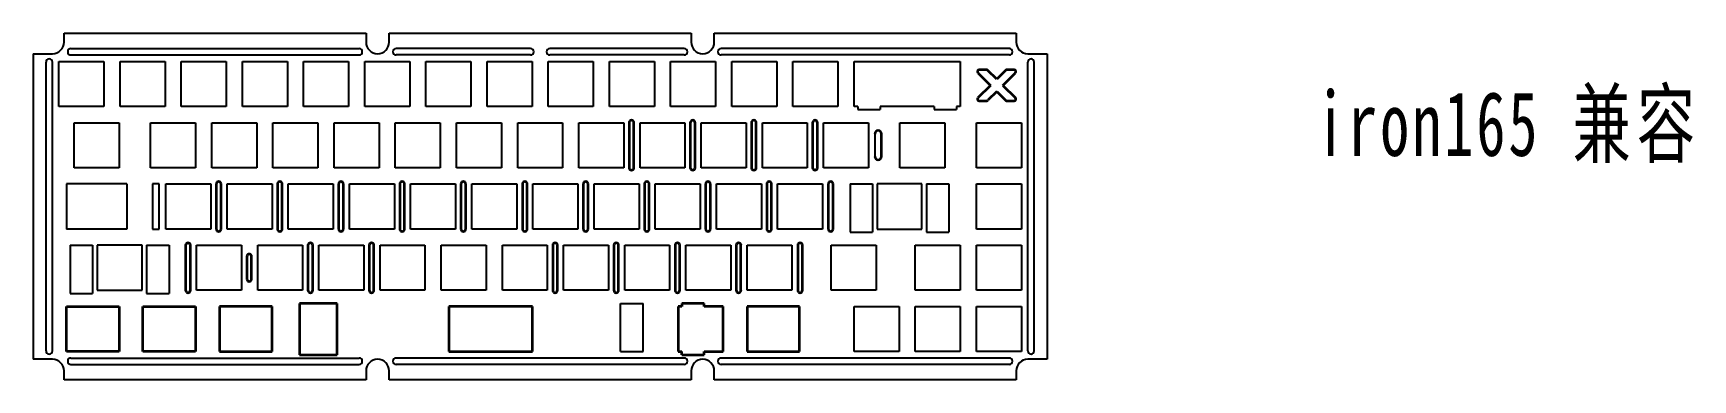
# Model space of a CAD drawing. Header units: millimetres. Extents: x 0 to 517, y 0 to 108.
import ezdxf

# ---------------------------------------------------------------- set-up
doc = ezdxf.new("R2010")
doc.units = ezdxf.units.MM
doc.layers.get('0').update_dxf_attribs({"lineweight": 35})
doc.styles.add('标准', font='', dxfattribs={"width": 0.667})
doc.styles.get('标准').set_extended_font_data('仿宋_gb2312')

msp = doc.modelspace()

# ---------------------------------------------------------------- linework, layer by layer
at = {"color": 7, "linetype": 'Continuous', "lineweight": 25}
for p, q in [((9.6, 104.95), (9.6, 107.7)), ((9.6, 107.7), (103.65, 107.7)), ((103.65, 107.7), (103.65, 104.95)), ((110.85, 104.95), (110.85, 107.7)), ((110.85, 107.7), (204.9, 107.7)), ((204.9, 107.7), (204.9, 104.95)), ((212.1, 104.95), (212.1, 107.7)), ((212.1, 107.7), (306.15, 107.7)), ((306.15, 107.7), (306.15, 104.95)), ((0, 101.35), (6, 101.35)), ((0, 101.35), (0, 6.35)), ((4, 9), (4, 98.7)), ((6, 9), (6, 98.7)), ((8, 98.95), (22, 98.95)), ((8, 84.95), (8, 98.95)), ((11.75, 102.95), (101.5, 102.95)), ((11.75, 100.95), (101.5, 100.95)), ((22, 98.95), (22, 84.95)), ((27.05, 98.95), (41.05, 98.95)), ((27.05, 84.95), (27.05, 98.95)), ((41.05, 98.95), (41.05, 84.95)), ((46.1, 98.95), (60.1, 98.95)), ((46.1, 84.95), (46.1, 98.95)), ((60.1, 98.95), (60.1, 84.95)), ((65.15, 98.95), (79.15, 98.95)), ((65.15, 84.95), (65.15, 98.95)), ((79.15, 98.95), (79.15, 84.95)), ((84.2, 98.95), (98.2, 98.95)), ((84.2, 84.95), (84.2, 98.95)), ((98.2, 98.95), (98.2, 84.95)), ((103.25, 98.95), (117.25, 98.95)), ((103.25, 84.95), (103.25, 98.95)), ((154.87, 102.95), (113, 102.95)), ((154.87, 100.95), (113, 100.95)), ((117.25, 98.95), (117.25, 84.95)), ((122.3, 98.95), (136.3, 98.95)), ((122.3, 84.95), (122.3, 98.95)), ((136.3, 98.95), (136.3, 84.95)), ((141.35, 98.95), (155.35, 98.95)), ((141.35, 84.95), (141.35, 98.95)), ((155.35, 98.95), (155.35, 84.95)), ((160.4, 98.95), (174.4, 98.95)), ((160.4, 84.95), (160.4, 98.95)), ((202.75, 102.95), (160.87, 102.95)), ((202.75, 100.95), (160.87, 100.95)), ((174.4, 98.95), (174.4, 84.95)), ((179.45, 98.95), (193.45, 98.95)), ((179.45, 84.95), (179.45, 98.95)), ((193.45, 98.95), (193.45, 84.95)), ((198.5, 98.95), (212.5, 98.95)), ((198.5, 84.95), (198.5, 98.95)), ((212.5, 98.95), (212.5, 84.95)), ((304, 102.95), (214.25, 102.95)), ((304, 100.95), (214.25, 100.95)), ((217.55, 98.95), (231.55, 98.95)), ((217.55, 84.95), (217.55, 98.95)), ((231.55, 98.95), (231.55, 84.95)), ((236.6, 98.95), (250.6, 98.95)), ((236.6, 84.95), (236.6, 98.95)), ((250.6, 98.95), (250.6, 84.95)), ((255.65, 98.95), (256.78, 98.95)), ((255.65, 84.95), (255.65, 98.95)), ((256.78, 98.95), (263.77, 98.95)), ((256.78, 98.95), (256.78, 98.95)), ((263.77, 98.95), (280.58, 98.95)), ((263.77, 98.95), (263.77, 98.95)), ((280.58, 98.95), (287.57, 98.95)), ((280.58, 98.95), (280.58, 98.95)), ((287.57, 98.95), (288.7, 98.95)), ((287.57, 98.95), (287.57, 98.95)), ((288.7, 98.95), (288.7, 84.95)), ((309.75, 101.35), (315.75, 101.35)), ((309.75, 9), (309.75, 98.7)), ((311.75, 9), (311.75, 98.7)), ((315.75, 101.35), (315.75, 6.35)), ((22, 84.95), (8, 84.95)), ((41.05, 84.95), (27.05, 84.95)), ((60.1, 84.95), (46.1, 84.95)), ((79.15, 84.95), (65.15, 84.95)), ((98.2, 84.95), (84.2, 84.95)), ((117.25, 84.95), (103.25, 84.95)), ((136.3, 84.95), (122.3, 84.95)), ((155.35, 84.95), (141.35, 84.95)), ((174.4, 84.95), (160.4, 84.95)), ((193.45, 84.95), (179.45, 84.95)), ((212.5, 84.95), (198.5, 84.95)), ((231.55, 84.95), (217.55, 84.95)), ((250.6, 84.95), (236.6, 84.95)), ((256.78, 84.95), (255.65, 84.95)), ((256.78, 84.95), (256.78, 83.98)), ((256.78, 83.98), (263.77, 83.98)), ((263.77, 84.95), (263.77, 83.98)), ((280.58, 84.95), (263.77, 84.95)), ((280.58, 84.95), (280.58, 83.98)), ((280.58, 83.98), (287.57, 83.98)), ((287.57, 84.95), (287.57, 83.98)), ((288.7, 84.95), (287.57, 84.95)), ((12.76, 79.9), (26.76, 79.9)), ((12.76, 65.9), (12.76, 79.9)), ((26.76, 79.9), (26.76, 65.9)), ((269.94, 79.9), (283.94, 79.9)), ((269.94, 65.9), (269.94, 79.9)), ((283.94, 79.9), (283.94, 65.9)), ((293.75, 79.9), (307.75, 79.9)), ((293.75, 65.9), (293.75, 79.9)), ((307.75, 79.9), (307.75, 65.9)), ((26.76, 65.9), (12.76, 65.9)), ((283.94, 65.9), (269.94, 65.9)), ((307.75, 65.9), (293.75, 65.9)), ((29.14, 60.85), (10.38, 60.85)), ((10.38, 60.85), (10.38, 46.85)), ((29.14, 60.85), (29.14, 46.85)), ((276.79, 60.85), (262.79, 60.85)), ((262.79, 60.85), (262.79, 46.85)), ((276.79, 46.85), (276.79, 60.85)), ((278.19, 60.85), (285.19, 60.85)), ((278.19, 60.85), (278.19, 45.88)), ((285.19, 60.85), (285.19, 45.88)), ((293.75, 60.85), (307.75, 60.85)), ((293.75, 46.85), (293.75, 60.85)), ((307.75, 60.85), (307.75, 46.85)), ((29.14, 46.85), (10.38, 46.85)), ((262.79, 46.85), (276.79, 46.85)), ((307.75, 46.85), (293.75, 46.85)), ((11.51, 41.8), (18.51, 41.8)), ((11.51, 41.8), (11.51, 26.83)), ((18.51, 41.8), (18.51, 26.83)), ((33.91, 41.8), (19.91, 41.8)), ((19.91, 41.8), (19.91, 27.8)), ((274.7, 41.8), (288.7, 41.8)), ((274.7, 27.8), (274.7, 41.8)), ((278.19, 45.88), (285.19, 45.88)), ((288.7, 41.8), (288.7, 27.8)), ((293.75, 41.8), (307.75, 41.8)), ((293.75, 27.8), (293.75, 41.8)), ((307.75, 41.8), (307.75, 27.8)), ((11.51, 26.83), (18.51, 26.83)), ((19.91, 27.8), (33.91, 27.8)), ((288.7, 27.8), (274.7, 27.8)), ((307.75, 27.8), (293.75, 27.8)), ((182.94, 23.72), (189.94, 23.72)), ((182.94, 8.75), (182.94, 23.72)), ((189.94, 8.75), (189.94, 23.72)), ((255.65, 22.75), (269.65, 22.75)), ((255.65, 8.75), (255.65, 22.75)), ((269.65, 22.75), (269.65, 8.75)), ((274.7, 22.75), (288.7, 22.75)), ((274.7, 8.75), (274.7, 22.75)), ((288.7, 22.75), (288.7, 8.75)), ((293.75, 22.75), (307.75, 22.75)), ((293.75, 8.75), (293.75, 22.75)), ((307.75, 22.75), (307.75, 8.75)), ((6, 6.35), (0, 6.35)), ((11.75, 6.75), (101.5, 6.75)), ((202.75, 6.75), (113, 6.75)), ((182.94, 8.75), (189.94, 8.75)), ((304, 6.75), (214.25, 6.75)), ((269.65, 8.75), (255.65, 8.75)), ((288.7, 8.75), (274.7, 8.75)), ((307.75, 8.75), (293.75, 8.75)), ((315.75, 6.35), (309.75, 6.35)), ((9.6, 0), (9.6, 2.75)), ((103.65, 0), (9.6, 0)), ((11.75, 4.75), (101.5, 4.75)), ((103.65, 2.75), (103.65, 0)), ((110.85, 0), (110.85, 2.75)), ((204.9, 0), (110.85, 0)), ((202.75, 4.75), (113, 4.75)), ((204.9, 2.75), (204.9, 0)), ((212.1, 0), (212.1, 2.75)), ((306.15, 0), (212.1, 0)), ((304, 4.75), (214.25, 4.75)), ((306.15, 2.75), (306.15, 0))]:
    msp.add_line(p, q, dxfattribs=at)
for p, q in [((294.23, 95.43), (298.14, 91.51)), ((296.99, 96.28), (294.58, 96.28)), ((300.06, 93.43), (297.35, 96.14)), ((302.77, 96.14), (300.06, 93.43)), ((301.97, 91.51), (305.89, 95.43)), ((305.54, 96.28), (303.12, 96.28)), ((298.14, 91.51), (294.23, 87.59)), ((300.06, 89.6), (297.35, 86.89)), ((300.06, 89.6), (302.77, 86.89)), ((301.97, 91.51), (305.89, 87.59)), ((294.58, 86.74), (296.99, 86.74)), ((303.12, 86.74), (305.54, 86.74)), ((185.59, 79.9), (185.59, 65.9)), ((187.09, 65.9), (187.09, 79.9)), ((204.64, 79.9), (204.64, 65.9)), ((206.14, 65.9), (206.14, 79.9)), ((223.69, 79.9), (223.69, 65.9)), ((225.19, 65.9), (225.19, 79.9)), ((242.74, 79.9), (242.74, 65.9)), ((244.24, 65.9), (244.24, 79.9)), ((264.18, 69.4), (264.18, 76.4)), ((57, 60.85), (57, 46.85)), ((58.51, 46.85), (58.51, 60.85)), ((76.05, 60.85), (76.05, 46.85)), ((77.56, 46.85), (77.56, 60.85)), ((95.1, 60.85), (95.1, 46.85)), ((96.61, 46.85), (96.61, 60.85)), ((114.15, 60.85), (114.15, 46.85)), ((115.66, 46.85), (115.66, 60.85)), ((133.2, 60.85), (133.2, 46.85)), ((134.71, 46.85), (134.71, 60.85)), ((152.36, 60.85), (152.36, 46.85)), ((153.86, 46.85), (153.86, 60.85)), ((171.3, 60.85), (171.3, 46.85)), ((172.81, 46.85), (172.81, 60.85)), ((190.35, 60.85), (190.35, 46.85)), ((191.86, 46.85), (191.86, 60.85)), ((209.4, 60.85), (209.4, 46.85)), ((210.91, 46.85), (210.91, 60.85)), ((228.45, 60.85), (228.45, 46.85)), ((229.96, 46.85), (229.96, 60.85)), ((247.61, 60.85), (247.61, 46.85)), ((249.11, 46.85), (249.11, 60.85)), ((47.48, 41.8), (47.48, 27.8)), ((48.98, 27.8), (48.98, 41.8)), ((85.58, 41.8), (85.58, 27.8)), ((87.08, 27.8), (87.08, 41.8)), ((104.63, 41.8), (104.63, 27.8)), ((106.13, 27.8), (106.13, 41.8)), ((161.78, 41.8), (161.78, 27.8)), ((163.28, 27.8), (163.28, 41.8)), ((180.83, 41.8), (180.83, 27.8)), ((182.33, 27.8), (182.33, 41.8)), ((199.88, 41.8), (199.88, 27.8)), ((201.38, 27.8), (201.38, 41.8)), ((218.93, 41.8), (218.93, 27.8)), ((220.43, 27.8), (220.43, 41.8)), ((238.09, 41.8), (238.09, 27.8)), ((239.59, 27.8), (239.59, 41.8)), ((66.53, 38.3), (66.53, 31.3)), ((68.03, 31.3), (68.03, 38.3)), ((10.38, 22.75), (26.76, 22.75)), ((10.38, 8.75), (10.38, 22.75)), ((26.76, 22.75), (26.76, 8.75)), ((34.19, 22.75), (50.57, 22.75)), ((34.19, 8.75), (34.19, 22.75)), ((50.57, 22.75), (50.57, 8.75)), ((58.01, 22.75), (58.01, 8.75)), ((74.39, 22.75), (58.01, 22.75)), ((74.39, 8.75), (74.39, 22.75)), ((82.94, 23.72), (82.94, 7.78)), ((94.68, 23.72), (82.94, 23.72)), ((94.68, 7.78), (94.68, 23.72)), ((129.44, 22.75), (129.44, 8.75)), ((155.46, 22.75), (129.44, 22.75)), ((155.46, 8.75), (155.46, 22.75)), ((200.88, 22.75), (200.88, 8.75)), ((202, 22.75), (200.88, 22.75)), ((202, 23.72), (202, 22.75)), ((209, 23.72), (202, 23.72)), ((209, 22.75), (209, 23.72)), ((214.88, 22.75), (209, 22.75)), ((214.88, 8.75), (214.88, 22.75)), ((222.31, 22.75), (222.31, 8.75)), ((238.69, 22.75), (222.31, 22.75)), ((238.69, 8.75), (238.69, 22.75)), ((26.76, 8.75), (10.38, 8.75)), ((50.57, 8.75), (34.19, 8.75)), ((58.01, 8.75), (74.39, 8.75)), ((82.94, 7.78), (94.68, 7.78)), ((129.44, 8.75), (155.46, 8.75)), ((200.88, 8.75), (202, 8.75)), ((202, 7.78), (202, 8.75)), ((202, 7.78), (209, 7.78)), ((209, 8.75), (214.88, 8.75)), ((209, 7.78), (209, 8.75)), ((222.31, 8.75), (238.69, 8.75))]:
    msp.add_line(p, q)
at = {"linetype": 'Continuous', "lineweight": 25}
for p, q in [((36.58, 79.9), (50.57, 79.9)), ((36.58, 65.9), (36.58, 79.9)), ((50.57, 79.9), (50.57, 65.9)), ((55.63, 79.9), (69.62, 79.9)), ((55.63, 65.9), (55.63, 79.9)), ((69.62, 79.9), (69.62, 65.9)), ((74.68, 79.9), (88.67, 79.9)), ((74.68, 65.9), (74.68, 79.9)), ((88.67, 79.9), (88.67, 65.9)), ((93.73, 79.9), (107.72, 79.9)), ((93.73, 65.9), (93.73, 79.9)), ((107.72, 79.9), (107.72, 65.9)), ((112.78, 79.9), (126.77, 79.9)), ((112.78, 65.9), (112.78, 79.9)), ((126.77, 79.9), (126.77, 65.9)), ((131.83, 79.9), (145.82, 79.9)), ((131.83, 65.9), (131.83, 79.9)), ((145.82, 79.9), (145.82, 65.9)), ((150.88, 79.9), (164.87, 79.9)), ((150.88, 65.9), (150.88, 79.9)), ((164.87, 79.9), (164.87, 65.9)), ((169.93, 79.9), (183.92, 79.9)), ((169.93, 65.9), (169.93, 79.9)), ((183.92, 79.9), (183.92, 65.9)), ((188.98, 79.9), (202.97, 79.9)), ((188.98, 65.9), (188.98, 79.9)), ((202.97, 79.9), (202.97, 65.9)), ((208.03, 79.9), (222.02, 79.9)), ((208.03, 65.9), (208.03, 79.9)), ((222.02, 79.9), (222.02, 65.9)), ((227.08, 79.9), (241.07, 79.9)), ((227.08, 65.9), (227.08, 79.9)), ((241.07, 79.9), (241.07, 65.9)), ((246.13, 79.9), (260.12, 79.9)), ((246.13, 65.9), (246.13, 79.9)), ((260.12, 79.9), (260.12, 65.9)), ((262.12, 76.4), (262.12, 69.4)), ((50.57, 65.9), (36.58, 65.9)), ((69.62, 65.9), (55.63, 65.9)), ((88.67, 65.9), (74.68, 65.9)), ((107.72, 65.9), (93.73, 65.9)), ((126.77, 65.9), (112.78, 65.9)), ((145.82, 65.9), (131.83, 65.9)), ((164.87, 65.9), (150.88, 65.9)), ((183.92, 65.9), (169.93, 65.9)), ((202.97, 65.9), (188.98, 65.9)), ((222.02, 65.9), (208.03, 65.9)), ((241.07, 65.9), (227.08, 65.9)), ((260.12, 65.9), (246.13, 65.9)), ((39.23, 60.85), (37.13, 60.85)), ((37.13, 60.85), (37.13, 46.85)), ((39.23, 46.85), (39.23, 60.85)), ((41.34, 60.85), (55.34, 60.85)), ((41.34, 46.85), (41.34, 60.85)), ((55.34, 60.85), (55.34, 46.85)), ((60.39, 60.85), (74.39, 60.85)), ((60.39, 46.85), (60.39, 60.85)), ((74.39, 60.85), (74.39, 46.85)), ((79.44, 60.85), (93.44, 60.85)), ((79.44, 46.85), (79.44, 60.85)), ((93.44, 60.85), (93.44, 46.85)), ((98.49, 60.85), (112.49, 60.85)), ((98.49, 46.85), (98.49, 60.85)), ((112.49, 60.85), (112.49, 46.85)), ((117.54, 60.85), (131.54, 60.85)), ((117.54, 46.85), (117.54, 60.85)), ((131.54, 60.85), (131.54, 46.85)), ((136.59, 60.85), (150.59, 60.85)), ((136.59, 46.85), (136.59, 60.85)), ((150.59, 60.85), (150.59, 46.85)), ((155.64, 60.85), (169.64, 60.85)), ((155.64, 46.85), (155.64, 60.85)), ((169.64, 60.85), (169.64, 46.85)), ((174.69, 60.85), (188.69, 60.85)), ((174.69, 46.85), (174.69, 60.85)), ((188.69, 60.85), (188.69, 46.85)), ((193.74, 60.85), (207.74, 60.85)), ((193.74, 46.85), (193.74, 60.85)), ((207.74, 60.85), (207.74, 46.85)), ((212.79, 60.85), (226.79, 60.85)), ((212.79, 46.85), (212.79, 60.85)), ((226.79, 60.85), (226.79, 46.85)), ((231.84, 60.85), (245.84, 60.85)), ((231.84, 46.85), (231.84, 60.85)), ((245.84, 60.85), (245.84, 46.85)), ((254.39, 60.85), (261.39, 60.85)), ((254.39, 60.85), (254.39, 45.88)), ((261.39, 60.85), (261.39, 45.88)), ((37.13, 46.85), (39.23, 46.85)), ((55.34, 46.85), (41.34, 46.85)), ((74.39, 46.85), (60.39, 46.85)), ((93.44, 46.85), (79.44, 46.85)), ((112.49, 46.85), (98.49, 46.85)), ((131.54, 46.85), (117.54, 46.85)), ((150.59, 46.85), (136.59, 46.85)), ((169.64, 46.85), (155.64, 46.85)), ((188.69, 46.85), (174.69, 46.85)), ((207.74, 46.85), (193.74, 46.85)), ((226.79, 46.85), (212.79, 46.85)), ((245.84, 46.85), (231.84, 46.85)), ((33.91, 27.8), (33.91, 41.8)), ((35.31, 41.8), (42.31, 41.8)), ((35.31, 41.8), (35.31, 26.83)), ((42.31, 41.8), (42.31, 26.83)), ((50.86, 41.8), (64.86, 41.8)), ((50.86, 27.8), (50.86, 41.8)), ((64.86, 41.8), (64.86, 27.8)), ((69.91, 41.8), (83.91, 41.8)), ((69.91, 27.8), (69.91, 41.8)), ((83.91, 41.8), (83.91, 27.8)), ((88.96, 41.8), (102.96, 41.8)), ((88.96, 27.8), (88.96, 41.8)), ((102.96, 41.8), (102.96, 27.8)), ((108.01, 41.8), (122.01, 41.8)), ((108.01, 27.8), (108.01, 41.8)), ((122.01, 41.8), (122.01, 27.8)), ((127.06, 41.8), (141.06, 41.8)), ((127.06, 27.8), (127.06, 41.8)), ((141.06, 41.8), (141.06, 27.8)), ((146.11, 41.8), (160.11, 41.8)), ((146.11, 27.8), (146.11, 41.8)), ((160.11, 41.8), (160.11, 27.8)), ((165.16, 41.8), (179.16, 41.8)), ((165.16, 27.8), (165.16, 41.8)), ((179.16, 41.8), (179.16, 27.8)), ((184.21, 41.8), (198.21, 41.8)), ((184.21, 27.8), (184.21, 41.8)), ((198.21, 41.8), (198.21, 27.8)), ((203.26, 41.8), (217.26, 41.8)), ((203.26, 27.8), (203.26, 41.8)), ((217.26, 41.8), (217.26, 27.8)), ((222.31, 41.8), (236.31, 41.8)), ((222.31, 27.8), (222.31, 41.8)), ((236.31, 41.8), (236.31, 27.8)), ((248.51, 41.8), (262.51, 41.8)), ((248.51, 27.8), (248.51, 41.8)), ((254.39, 45.88), (261.39, 45.88)), ((262.51, 41.8), (262.51, 27.8)), ((35.31, 26.83), (42.31, 26.83)), ((64.86, 27.8), (50.86, 27.8)), ((83.91, 27.8), (69.91, 27.8)), ((102.96, 27.8), (88.96, 27.8)), ((122.01, 27.8), (108.01, 27.8)), ((141.06, 27.8), (127.06, 27.8)), ((160.11, 27.8), (146.11, 27.8)), ((179.16, 27.8), (165.16, 27.8)), ((198.21, 27.8), (184.21, 27.8)), ((217.26, 27.8), (203.26, 27.8)), ((236.31, 27.8), (222.31, 27.8)), ((262.51, 27.8), (248.51, 27.8))]:
    msp.add_line(p, q, dxfattribs=at)
at = {"color": 7, "linetype": 'Continuous', "lineweight": 25}
for centre, radius, start, end in [((6, 104.95), 3.6, 270, 0), ((107.25, 104.95), 3.6, 180, 0), ((208.5, 104.95), 3.6, 180, 0), ((309.75, 104.95), 3.6, 180, 270), ((5, 98.7), 1, 0, 180), ((11.75, 101.95), 1, 90, 270), ((101.5, 101.95), 1, 270, 90), ((113, 101.95), 1, 90, 270), ((154.87, 101.95), 1, 270, 90), ((160.87, 101.95), 1, 90, 270), ((202.75, 101.95), 1, 270, 90), ((214.25, 101.95), 1, 90, 270), ((304, 101.95), 1, 270, 90), ((310.75, 98.7), 1, 0, 180), ((5, 9), 1, 180, 0), ((6, 2.75), 3.6, 0, 90), ((11.75, 5.75), 1, 90, 270), ((101.5, 5.75), 1, 270, 90), ((107.25, 2.75), 3.6, 0, 180), ((113, 5.75), 1, 90, 270), ((202.75, 5.75), 1, 270, 90), ((208.5, 2.75), 3.6, 0, 180), ((214.25, 5.75), 1, 90, 270), ((304, 5.75), 1, 270, 90), ((309.75, 2.75), 3.6, 90, 180), ((310.75, 9), 1, 180, 360)]:
    msp.add_arc(centre, radius, start, end, dxfattribs=at)
for centre, radius, start, end in [((294.58, 95.78), 0.5, 90, 225.0033), ((296.99, 95.78), 0.5, 45.0033, 90), ((303.12, 95.78), 0.5, 90, 134.9967), ((305.54, 95.78), 0.5, 314.9967, 90), ((294.58, 87.24), 0.5, 134.9967, 270), ((296.99, 87.24), 0.5, 270, 314.9967), ((303.12, 87.24), 0.5, 225.0033, 270), ((305.54, 87.24), 0.5, 270, 45.0033), ((186.34, 79.9), 0.75, 0, 180), ((205.39, 79.9), 0.75, 0, 180), ((224.44, 79.9), 0.75, 0, 180), ((243.49, 79.9), 0.751, 0, 180), ((263.15, 76.4), 1.03, 0, 180), ((263.15, 69.4), 1.03, 180, 360), ((186.34, 65.9), 0.75, 180, 0), ((205.39, 65.9), 0.75, 180, 0), ((224.44, 65.9), 0.75, 180, 0), ((243.49, 65.9), 0.751, 180, 360), ((57.76, 60.85), 0.75, 0, 180), ((76.81, 60.85), 0.75, 0, 180), ((95.86, 60.85), 0.75, 360, 180), ((114.91, 60.85), 0.75, 0, 180), ((133.96, 60.85), 0.75, 0, 180), ((153.11, 60.85), 0.75, 0, 180), ((172.06, 60.85), 0.75, 0, 180), ((191.11, 60.85), 0.75, 0, 180), ((210.16, 60.85), 0.75, 0, 180), ((229.21, 60.85), 0.751, 0, 180), ((248.36, 60.85), 0.75, 0, 180), ((57.76, 46.85), 0.75, 180, 0), ((76.81, 46.85), 0.75, 180, 0), ((95.86, 46.85), 0.75, 180, 0), ((114.91, 46.85), 0.75, 180, 0), ((133.96, 46.85), 0.75, 180, 0), ((153.11, 46.85), 0.75, 180, 0), ((172.06, 46.85), 0.75, 180, 0), ((191.11, 46.85), 0.75, 180, 0), ((210.16, 46.85), 0.75, 180, 0), ((229.21, 46.85), 0.751, 180, 0), ((248.36, 46.85), 0.75, 180, 360), ((48.23, 41.8), 0.75, 0, 180), ((86.33, 41.8), 0.75, 0, 180), ((105.38, 41.8), 0.75, 0, 180), ((162.53, 41.8), 0.75, 0, 180), ((181.58, 41.8), 0.75, 0, 180), ((200.63, 41.8), 0.75, 0, 180), ((219.68, 41.8), 0.751, 0, 180), ((238.84, 41.8), 0.75, 0, 180), ((67.28, 38.3), 0.75, 0, 180), ((67.28, 31.3), 0.75, 180, 0), ((48.23, 27.8), 0.75, 180, 360), ((86.33, 27.8), 0.75, 180, 360), ((105.38, 27.8), 0.75, 180, 360), ((162.53, 27.8), 0.75, 180, 0), ((181.58, 27.8), 0.75, 180, 360), ((200.63, 27.8), 0.75, 180, 360), ((219.68, 27.8), 0.751, 180, 360), ((238.84, 27.8), 0.75, 180, 360)]:
    msp.add_arc(centre, radius, start, end)

# ---------------------------------------------------------------- texts
at = {"insert": (399.51, 89.58), "char_height": 20, "width": 139.8569, "attachment_point": 1, "line_spacing_factor": 1.15057, "style": '标准'}
msp.add_mtext('\\T1.1;{\\fsimhei|b0|i0|c134|p49;iron165 兼容\\P}', dxfattribs=at)

doc.saveas('drawing.dxf')
